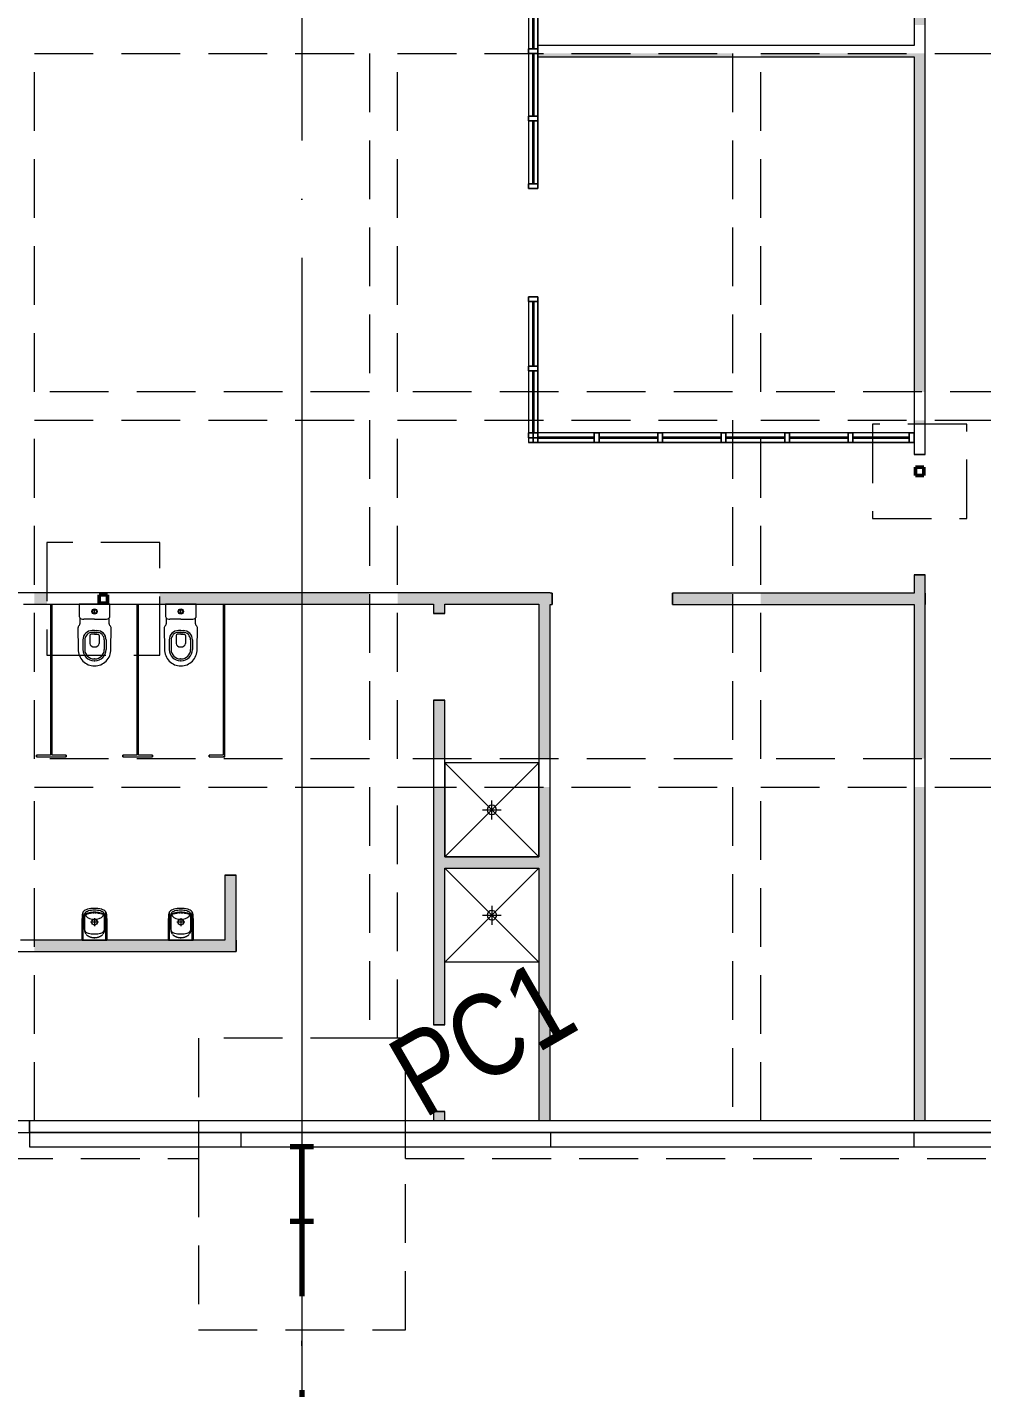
# Model space of a CAD drawing. Header units: millimetres. Extents: x 1606 to 301010, y -5142 to 244250.
# Drawn here: x 108761 to 118914, y 212738 to 227203 of the extents above; entities that cross this region are included whole.
import ezdxf

# ---------------------------------------------------------------- set-up
doc = ezdxf.new("R2010")
doc.units = ezdxf.units.MM
for name, pattern in [('_SGE_Grid Line', [16250, 15000, -625, 0, -625]), ('_SGE_Hidden', [925, 625, -300]), ('Dash Dot', [2587.5, 1587.5, -500, 0, -500]), ('Hidden', [1785.95, 1190.625, -595.325])]:
    doc.linetypes.add(name, pattern=pattern)
for name, color, linetype, lineweight in [('0-1', 7, 'Continuous', 5), ('A-DETL-1', 90, 'Dash Dot', 70), ('A-GLAZ-CURT-1', 253, 'Continuous', 9), ('A-GLAZ-CWMG-1', 253, 'Continuous', 9), ('A-WALL-1', 253, 'Continuous', 9), ('A-WALL-2', 113, 'Continuous', 20), ('I-WALL-1', 253, 'Continuous', 9), ('P-SANR-FIXT-1', 253, 'Continuous', 9), ('P-SANR-FIXT-3', 6, 'Hidden', 9), ('S-BEAM-1', 7, '_SGE_Hidden', 18), ('S-BEAM-HDLN-1', 7, '_SGE_Hidden', 18), ('S-COLS', 52, 'Continuous', 18), ('S-COLS-1', 52, 'Continuous', 70), ('S-COLS-IDEN-1', 171, 'Continuous', 35), ('S-COLS-SYMB', 171, 'Continuous', 50), ('S-FNDN-1', 32, '_SGE_Hidden', 18), ('S-GRID-1', 1, '_SGE_Grid Line', 13)]:
    doc.layers.add(name, color=color, linetype=linetype, lineweight=lineweight)
doc.layers.add('A-WALL-PATT-1', color=254, linetype='Continuous', lineweight=35, transparency=1)
doc.styles.add('Arial Narrow_3', font='ARIALN.TTF', dxfattribs={"height": 875})

# ---------------------------------------------------------------- blocks, each defined once
blk = doc.blocks.new('WYA_PF_WC_Toilet_Caroma_Liano_Cleanflush_Easy Height - Liano-7275037-WAREHOUSE SLAB PLAN')
at = {"layer": 'P-SANR-FIXT-1'}
for p, q in [((75740, 221069), (75415, 221069)), ((75415, 221069), (75415, 220938)), ((75740, 220938), (75740, 221069)), ((75420, 220923), (75421, 220859)), ((75577, 220910), (75462, 220910)), ((75577, 220971), (75577, 221011)), ((75577, 220910), (75693, 220910)), ((75733, 220859), (75734, 220923)), ((75401, 220820), (75404, 220589)), ((75577, 220749), (75543, 220749)), ((75577, 220789), (75554, 220789)), ((75577, 220769), (75554, 220769)), ((75577, 220789), (75601, 220789)), ((75577, 220769), (75601, 220769)), ((75577, 220749), (75612, 220749)), ((75751, 220589), (75753, 220820)), ((75454, 220689), (75454, 220587)), ((75474, 220689), (75474, 220587)), ((75528, 220734), (75528, 220649)), ((75627, 220734), (75627, 220649)), ((75681, 220689), (75681, 220587)), ((75701, 220689), (75701, 220587)), ((75577, 220487), (75574, 220487)), ((75577, 220467), (75574, 220467)), ((75577, 220487), (75581, 220487)), ((75577, 220467), (75581, 220467))]:
    blk.add_line(p, q, dxfattribs=at)
for radius in [28, 20.1]:
    blk.add_circle((75577, 220991), radius, dxfattribs=at)
for centre, radius, start, end in [((75439, 220938), 24.1, 180, 218.728), ((75439, 220934), 22.5, 211.539, 261.5271), ((75462, 221084), 174, 261.5271, 270), ((75693, 221084), 174, 270, 278.4729), ((75715, 220934), 22.5, 278.4729, 328.461), ((75716, 220938), 24.1, 321.272, 0), ((75422, 220821), 20.3, 138.7678, 180.3721), ((71694, 224134), 4967, 318.3626, 318.5371), ((75401, 220858), 20.1, 319.06, 0.7974), ((75554, 220689), 100, 90, 180), ((75554, 220689), 80, 90, 180), ((75543, 220734), 15, 90, 180), ((75601, 220689), 100, 0, 90), ((75601, 220689), 80, 0, 90), ((75612, 220734), 15, 0, 90), ((75753, 220858), 20.1, 179.2026, 220.94), ((79460, 224134), 4967, 221.4629, 221.6374), ((75733, 220821), 20.3, 359.6279, 41.2322), ((75578, 220586), 174, 179.0526, 269.9087), ((75574, 220587), 120, 180, 270), ((75574, 220587), 100, 180, 270), ((75577, 220586), 174, 270.0913, 0.9474), ((75581, 220587), 100, 270, 0), ((75581, 220587), 120, 270, 0)]:
    blk.add_arc(centre, radius, start, end, dxfattribs=at)
blk.add_ellipse((75577, 220649), major_axis=(49.3, 0), ratio=0.710354, start_param=3.141593, end_param=6.283185, dxfattribs=at)
blk = doc.blocks.new('WYA_PF_Shower Falls - Floor Waste_Centre-8509042-WAREHOUSE SLAB PLAN')
at = {"layer": 'P-SANR-FIXT-3'}
for p, q in [((0, 0), (500, -500)), ((0, 0), (0, -1000)), ((1000, 0), (0, 0)), ((1000, 0), (500, -500)), ((1000, -1000), (1000, 0)), ((0, -1000), (500, -500)), ((500, -500), (1000, -1000)), ((0, -1000), (1000, -1000))]:
    blk.add_line(p, q, dxfattribs=at)
blk = doc.blocks.new('WYA_PF_Floor Waste_Round - 100mm Dia-8146134-WAREHOUSE SLAB PLAN')
at = {"layer": 'P-SANR-FIXT-1'}
for p, q in [((100, 0), (-100, 0)), ((0, -100), (0, 100))]:
    blk.add_line(p, q, dxfattribs=at)
for start, end in [(0, 180), (0, 180), (180, 0), (180, 360)]:
    blk.add_arc((0, 0), 50, start, end, dxfattribs=at)
blk = doc.blocks.new('WYA_PF_WC_Urinal - FIXFIT_BATH_WC_Urinal_Caroma_Cube 3-V32-WAREHOUSE SLAB PLAN')
at = {"layer": 'P-SANR-FIXT-1'}
for p, q in [((-130, -231), (-130, 0)), ((-130, 0), (-125, 0)), ((-121, 0), (-118, 0)), ((-100, 0), (-87, 0)), ((-87, 0), (-72, 0)), ((-15, 0), (15, 0)), ((72, 0), (86, 0)), ((86, 0), (100, 0)), ((100, 0), (112, 0)), ((112, 0), (118, 0)), ((118, 0), (121, 0)), ((121, 0), (121, -4)), ((125, 0), (130, 0)), ((-130, 0), (-130, -273)), ((130, 0), (-130, 0)), ((-125, -8), (-125, -231)), ((-121, 0), (-121, -4)), ((-121, -7), (-121, -248)), ((-106, -112), (-106, -273)), ((-106, -273), (-106, -112)), ((-56, -38), (-60, -40)), ((15, 0), (44, 0)), ((44, 0), (72, 0)), ((60, -40), (57, -39)), ((106, -273), (106, -112)), ((106, -112), (106, -273)), ((121, -7), (121, -248)), ((125, -231), (125, -8)), ((130, -273), (130, 0)), ((130, 0), (130, -231)), ((-120, -260), (-120, -285)), ((-120, -289), (-120, -302)), ((-42, -191), (43, -191)), ((0, -234), (0, -148)), ((120, -260), (120, -285)), ((120, -289), (120, -302))]:
    blk.add_line(p, q, dxfattribs=at)
at = {"layer": 'P-SANR-FIXT-1', "flags": 128}
for points in [[(-125, 0), (-124, 0), (-121, 0)], [(-118, 0), (-112, 0), (-100, 0)], [(-72, 0), (-44, 0), (-15, 0)], [(121, 0), (124, 0), (125, 0)], [(-106, -112), (-106, -107), (-106, -102), (-105, -97), (-104, -93), (-103, -88), (-101, -84), (-100, -80), (-98, -76)], [(-96, -72), (-93, -68), (-92, -66)], [(-64, -42), (-67, -44), (-71, -46), (-71, -47)], [(53, -37), (49, -36), (46, -34), (42, -33), (38, -32), (35, -31), (31, -30), (28, -29), (24, -28), (20, -28), (17, -27), (13, -27), (9, -27), (6, -26), (2, -26), (-2, -26), (-5, -26), (-9, -27), (-13, -27), (-16, -27), (-20, -28), (-24, -28), (-27, -29), (-31, -30), (-34, -31), (-38, -32), (-42, -33), (-45, -34), (-49, -35), (-53, -37)], [(71, -47), (67, -44), (64, -42)], [(96, -72), (93, -68), (92, -66)], [(106, -112), (106, -107), (106, -102), (105, -97), (104, -93), (103, -88), (101, -84), (100, -80), (98, -76)]]:
    blk.add_lwpolyline(points, dxfattribs=at)
at = {"layer": 'P-SANR-FIXT-1'}
blk.add_circle((0, -191), 30, dxfattribs=at)
for centre, major_axis, ratio, start_param, end_param in [((-50, -112), (-56.1, 0), 0.761042, 5.833193, 6.283185), ((0, -93), (101, 0), 0.648703, 2.717227, 3.141593), ((-39, -132), (80.9, 0), 0.761042, 1.922267, 2.447265), ((0, -93), (101, 0), 0.648703, 2.443461, 2.669798), ((0, -93), (101, 0), 0.648703, 2.419251, 2.443461), ((0, -93), (101, 0), 0.648703, 2.368231, 2.419251), ((0, -93), (101, 0), 0.648703, 0.789117, 2.352476), ((-2, -209), (189, 0), 0.761042, 1.562426, 1.922541), ((2, -209), (189, 0), 0.761042, 1.219052, 1.579167), ((39, -132), (80.9, 0), 0.761042, 0.694328, 1.219326), ((0, -93), (101, 0), 0.648703, 0.722341, 0.773362), ((0, -93), (101, 0), 0.648703, 0.698132, 0.722341), ((0, -93), (101, 0), 0.648703, 0.471795, 0.698132), ((0, -93), (101, 0), 0.648703, 0, 0.424366), ((50, -112), (56.1, 0), 0.761042, 0, 0.449993), ((-49, -231), (81.1, 0), 0.761042, 3.141593, 3.385939), ((-49, -273), (81.1, 0), 0.761042, 3.141593, 3.630285), ((-49, -231), (81.1, 0), 0.761042, 3.427268, 3.630285), ((-49, -231), (76.1, 0), 0.761042, 3.141593, 3.441619), ((-37, -206), (101, 0), 0.761042, 3.722328, 3.935032), ((-37, -210), (106, 0), 0.761042, 3.807702, 3.991948), ((-50, -273), (56.1, 0), 0.761042, 3.141593, 3.502671), ((0, -288), (103, 0), 0.648703, 0, 3.141593), ((-37, -210), (106, 0), 0.761042, 4.046187, 4.275056), ((-37, -252), (80.9, 0), 0.761042, 3.764242, 4.360918), ((-37, -206), (101, 0), 0.761042, 4.081752, 4.124118), ((-37, -206), (101, 0), 0.761042, 4.147735, 4.360439), ((-37, -210), (106, 0), 0.761042, 4.282127, 4.360439), ((0, -133), (214, 0), 0.761042, 4.360439, 4.44996), ((0, -129), (209, 0), 0.761042, 4.362871, 4.384358), ((0, -129), (209, 0), 0.761042, 4.397563, 4.500439), ((0, -129), (209, 0), 0.761042, 4.506644, 4.58172), ((0, -129), (209, 0), 0.761042, 4.608467, 4.700062), ((0, -129), (209, 0), 0.761042, 4.725024, 4.81594), ((0, -129), (209, 0), 0.761042, 4.843059, 5.013968), ((0, -133), (214, 0), 0.761042, 4.97482, 5.064118), ((0, -129), (209, 0), 0.761042, 5.027609, 5.050951), ((37, -252), (80.9, 0), 0.761042, 5.06386, 5.660536), ((37, -206), (101, 0), 0.761042, 5.063887, 5.32956), ((37, -210), (106, 0), 0.761042, 5.063893, 5.142056), ((37, -210), (106, 0), 0.761042, 5.157043, 5.248287), ((37, -210), (106, 0), 0.761042, 5.248409, 5.323688), ((37, -210), (106, 0), 0.761042, 5.342308, 5.378589), ((50, -273), (-56.1, 0), 0.761042, 2.780515, 3.141593), ((37, -210), (106, 0), 0.761042, 5.432682, 5.617076), ((37, -206), (101, 0), 0.761042, 5.489596, 5.70245), ((49, -231), (81.1, 0), 0.761042, 5.794493, 5.99751), ((49, -273), (81.1, 0), 0.761042, 5.794493, 6.283185), ((49, -231), (76.1, 0), 0.761042, 5.983159, 6.283185), ((49, -231), (-81.1, 0), 0.761042, 2.897247, 3.141593), ((-37, -252), (106, 0), 0.761042, 3.807702, 4.360439), ((0, -175), (214, 0), 0.761042, 4.360439, 5.064118), ((0, -175), (189, 0), 0.761042, 4.360645, 4.712389), ((0, -133), (214, 0), 0.761042, 4.451104, 4.584259), ((0, -133), (214, 0), 0.761042, 4.594999, 4.640959), ((0, -133), (214, 0), 0.761042, 4.651728, 4.682325), ((0, -133), (214, 0), 0.761042, 4.683396, 4.738806), ((0, -175), (189, 0), 0.761042, 4.712389, 5.064133), ((0, -133), (214, 0), 0.761042, 4.747381, 4.772793), ((0, -133), (214, 0), 0.761042, 4.784554, 4.856606), ((0, -133), (214, 0), 0.761042, 4.864454, 4.973697), ((37, -252), (106, 0), 0.761042, 5.063893, 5.617076)]:
    blk.add_ellipse(centre, major_axis=major_axis, ratio=ratio, start_param=start_param, end_param=end_param, dxfattribs=at)
blk = doc.blocks.new('WYA_PF_WC_Urinal - FIXFIT_BATH_WC_Urinal_Caroma_Cube 3-V33-WAREHOUSE SLAB PLAN')
at = {"layer": 'P-SANR-FIXT-1'}
for p, q in [((-130, -231), (-130, 0)), ((-130, 0), (-125, 0)), ((-121, 0), (-118, 0)), ((-118, 0), (-112, 0)), ((-112, 0), (-100, 0)), ((-100, 0), (-87, 0)), ((-87, 0), (-72, 0)), ((-72, 0), (-44, 0)), ((-44, 0), (-15, 0)), ((-15, 0), (15, 0)), ((72, 0), (86, 0)), ((86, 0), (100, 0)), ((100, 0), (112, 0)), ((112, 0), (118, 0)), ((118, 0), (121, 0)), ((121, 0), (121, -4)), ((125, 0), (130, 0)), ((-130, 0), (-130, -273)), ((130, 0), (-130, 0)), ((-125, -8), (-125, -231)), ((-121, 0), (-121, -4)), ((-121, -7), (-121, -248)), ((-106, -112), (-106, -273)), ((-106, -273), (-106, -112)), ((-56, -38), (-60, -40)), ((15, 0), (44, 0)), ((44, 0), (72, 0)), ((60, -40), (57, -39)), ((106, -273), (106, -112)), ((106, -112), (106, -273)), ((121, -7), (121, -248)), ((125, -231), (125, -8)), ((130, -273), (130, 0)), ((130, 0), (130, -231)), ((-120, -260), (-120, -285)), ((-120, -289), (-120, -302)), ((-42, -191), (43, -191)), ((0, -234), (0, -148)), ((120, -260), (120, -285)), ((120, -289), (120, -302))]:
    blk.add_line(p, q, dxfattribs=at)
at = {"layer": 'P-SANR-FIXT-1', "flags": 128}
for points in [[(-125, 0), (-124, 0), (-121, 0)], [(121, 0), (124, 0), (125, 0)], [(-106, -112), (-106, -107), (-106, -102), (-105, -97), (-104, -93), (-103, -88), (-101, -84), (-100, -80), (-98, -76)], [(-96, -72), (-93, -68), (-92, -66)], [(-64, -42), (-67, -44), (-71, -46), (-71, -47)], [(53, -37), (49, -36), (46, -34), (42, -33), (38, -32), (35, -31), (31, -30), (28, -29), (24, -28), (20, -28), (17, -27), (13, -27), (9, -27), (6, -26), (2, -26), (-2, -26), (-5, -26), (-9, -27), (-13, -27), (-16, -27), (-20, -28), (-24, -28), (-27, -29), (-31, -30), (-34, -31), (-38, -32), (-42, -33), (-45, -34), (-49, -35), (-53, -37)], [(71, -47), (67, -44), (64, -42)], [(96, -72), (93, -68), (92, -66)], [(106, -112), (106, -107), (106, -102), (105, -97), (104, -93), (103, -88), (101, -84), (100, -80), (98, -76)]]:
    blk.add_lwpolyline(points, dxfattribs=at)
at = {"layer": 'P-SANR-FIXT-1'}
blk.add_circle((0, -191), 30, dxfattribs=at)
for centre, major_axis, ratio, start_param, end_param in [((-50, -112), (-56.1, 0), 0.761042, 5.833193, 6.283185), ((0, -93), (101, 0), 0.648703, 2.717227, 3.141593), ((-39, -132), (80.9, 0), 0.761042, 1.922267, 2.447265), ((0, -93), (101, 0), 0.648703, 2.443461, 2.669798), ((0, -93), (101, 0), 0.648703, 2.419251, 2.443461), ((0, -93), (101, 0), 0.648703, 2.368231, 2.419251), ((0, -93), (101, 0), 0.648703, 0.789117, 2.352476), ((-2, -209), (189, 0), 0.761042, 1.562426, 1.922541), ((2, -209), (189, 0), 0.761042, 1.219052, 1.579167), ((39, -132), (80.9, 0), 0.761042, 0.694328, 1.219326), ((0, -93), (101, 0), 0.648703, 0.722341, 0.773362), ((0, -93), (101, 0), 0.648703, 0.698132, 0.722341), ((0, -93), (101, 0), 0.648703, 0.471795, 0.698132), ((0, -93), (101, 0), 0.648703, 0, 0.424366), ((50, -112), (56.1, 0), 0.761042, 0, 0.449993), ((-49, -231), (81.1, 0), 0.761042, 3.141593, 3.385939), ((-49, -273), (81.1, 0), 0.761042, 3.141593, 3.630285), ((-49, -231), (81.1, 0), 0.761042, 3.427268, 3.630285), ((-49, -231), (76.1, 0), 0.761042, 3.141593, 3.441619), ((-37, -206), (101, 0), 0.761042, 3.722328, 3.935032), ((-37, -210), (106, 0), 0.761042, 3.807702, 3.991948), ((-50, -273), (56.1, 0), 0.761042, 3.141593, 3.502671), ((0, -288), (103, 0), 0.648703, 0, 3.141593), ((-37, -210), (106, 0), 0.761042, 4.046187, 4.275056), ((-37, -252), (80.9, 0), 0.761042, 3.764242, 4.360918), ((-37, -206), (101, 0), 0.761042, 4.081752, 4.124118), ((-37, -206), (101, 0), 0.761042, 4.147735, 4.360439), ((-37, -210), (106, 0), 0.761042, 4.282127, 4.360439), ((0, -133), (214, 0), 0.761042, 4.360439, 4.44996), ((0, -129), (209, 0), 0.761042, 4.362871, 4.384358), ((0, -129), (209, 0), 0.761042, 4.397563, 4.500439), ((0, -129), (209, 0), 0.761042, 4.506644, 4.58172), ((0, -129), (209, 0), 0.761042, 4.608467, 4.700062), ((0, -129), (209, 0), 0.761042, 4.725024, 4.81594), ((0, -129), (209, 0), 0.761042, 4.843059, 5.013968), ((0, -133), (214, 0), 0.761042, 4.97482, 5.064118), ((0, -129), (209, 0), 0.761042, 5.027609, 5.050951), ((37, -252), (80.9, 0), 0.761042, 5.06386, 5.660536), ((37, -206), (101, 0), 0.761042, 5.063887, 5.315923), ((37, -210), (106, 0), 0.761042, 5.063893, 5.142056), ((37, -210), (106, 0), 0.761042, 5.157043, 5.248287), ((37, -210), (106, 0), 0.761042, 5.248409, 5.323688), ((37, -210), (106, 0), 0.761042, 5.342308, 5.378589), ((50, -273), (-56.1, 0), 0.761042, 2.780515, 3.141593), ((37, -210), (106, 0), 0.761042, 5.432682, 5.617076), ((37, -206), (101, 0), 0.761042, 5.489596, 5.70245), ((49, -231), (81.1, 0), 0.761042, 5.794493, 5.99751), ((49, -273), (81.1, 0), 0.761042, 5.794493, 6.283185), ((49, -231), (76.1, 0), 0.761042, 5.983159, 6.283185), ((49, -231), (-81.1, 0), 0.761042, 2.897247, 3.141593), ((-37, -252), (106, 0), 0.761042, 3.807702, 4.360439), ((0, -175), (214, 0), 0.761042, 4.360439, 5.064118), ((0, -175), (189, 0), 0.761042, 4.360645, 4.712389), ((0, -133), (214, 0), 0.761042, 4.451104, 4.584259), ((0, -133), (214, 0), 0.761042, 4.594999, 4.640959), ((0, -133), (214, 0), 0.761042, 4.651728, 4.682325), ((0, -133), (214, 0), 0.761042, 4.683396, 4.738806), ((0, -175), (189, 0), 0.761042, 4.712389, 5.064133), ((0, -133), (214, 0), 0.761042, 4.747381, 4.772793), ((0, -133), (214, 0), 0.761042, 4.784554, 4.856606), ((0, -133), (214, 0), 0.761042, 4.864454, 4.973697), ((37, -252), (106, 0), 0.761042, 5.063893, 5.617076)]:
    blk.add_ellipse(centre, major_axis=major_axis, ratio=ratio, start_param=start_param, end_param=end_param, dxfattribs=at)
blk = doc.blocks.new('WYA_PF_Shower Falls - Floor Waste_Centre-8509059-WAREHOUSE SLAB PLAN')
at = {"layer": 'P-SANR-FIXT-3'}
for p, q in [((0, 1000), (500, 500)), ((0, 1000), (1000, 1000)), ((0, 0), (0, 1000)), ((500, 500), (1000, 1000)), ((1000, 1000), (1000, 0)), ((0, 0), (500, 500)), ((1000, 0), (500, 500)), ((1000, 0), (0, 0))]:
    blk.add_line(p, q, dxfattribs=at)
blk = doc.blocks.new('WYA_PF_Floor Waste_Round - 100mm Dia-8507686-WAREHOUSE SLAB PLAN')
at = {"layer": 'P-SANR-FIXT-1'}
for p, q in [((100, 0), (-100, 0)), ((0, 100), (0, -100))]:
    blk.add_line(p, q, dxfattribs=at)
for start, end in [(0, 180), (360, 180), (180, 360), (180, 360)]:
    blk.add_arc((0, 0), 50, start, end, dxfattribs=at)
blk = doc.blocks.new('WYA_CP_Glazing Panel - CP_Center Glazing_GL1-8847988-WAREHOUSE SLAB PLAN')
at = {"layer": 'A-GLAZ-CURT-1'}
for p, q in [((330.75, 5), (-330.75, 5)), ((-330.75, 5), (-330.75, -5)), ((-330.75, 0), (-330.75, 5)), ((-330.75, 5), (330.75, 5)), ((-330.75, -5), (-330.75, 0)), ((330.75, -5), (330.75, 5)), ((330.75, 5), (330.75, -5)), ((-330.75, -5), (330.75, -5)), ((330.75, -5), (-330.75, -5))]:
    blk.add_line(p, q, dxfattribs=at)
blk = doc.blocks.new('Rectangular Mullion - 100 x 50mm-8535602-WAREHOUSE SLAB PLAN')
at = {"layer": 'A-GLAZ-CWMG-1'}
for p, q in [((83865, 223576), (83865, 223551)), ((83865, 223576), (83865, 223551)), ((83865, 223551), (83865, 222889)), ((83865, 223551), (83865, 222889)), ((83965, 223551), (83965, 223576)), ((83965, 223576), (83965, 223551)), ((83965, 222889), (83965, 223551)), ((83965, 223551), (83965, 222889)), ((83865, 222889), (83865, 222839)), ((83865, 222889), (83865, 222839)), ((83865, 222839), (83865, 222789)), ((83865, 222839), (83865, 222789))]:
    blk.add_line(p, q, dxfattribs=at)
blk = doc.blocks.new('Rectangular Mullion - 100 x 50mm-8528152-WAREHOUSE SLAB PLAN')
at = {"layer": 'A-GLAZ-CWMG-1'}
for p, q in [((0, 50), (-50, 50)), ((-50, 50), (-50, -50)), ((-50, 5), (-50, 50)), ((-50, 50), (-5, 50)), ((-50, 0), (-50, 5)), ((-50, -5), (-50, 0)), ((-5, 50), (0, 50)), ((0, -50), (0, 50)), ((0, 50), (0, 0)), ((-50, -50), (-50, -5)), ((-50, -50), (0, -50)), ((0, -50), (-50, -50)), ((0, 0), (0, -50))]:
    blk.add_line(p, q, dxfattribs=at)
blk = doc.blocks.new('WYA_CP_Glazing Panel - CP_Center Glazing_GL1-8847990-WAREHOUSE SLAB PLAN')
at = {"layer": 'A-GLAZ-CURT-1'}
for p, q in [((300, 5), (-300, 5)), ((-300, 5), (-300, -5)), ((-300, 0), (-300, 5)), ((-300, 5), (300, 5)), ((300, -5), (300, 5)), ((300, 5), (300, -5)), ((-300, -5), (-300, 0)), ((-300, -5), (300, -5)), ((300, -5), (-300, -5))]:
    blk.add_line(p, q, dxfattribs=at)
blk = doc.blocks.new('Rectangular Mullion - 100 x 50mm-8535603-WAREHOUSE SLAB PLAN')
at = {"layer": 'A-GLAZ-CWMG-1'}
for p, q in [((83865, 222789), (83915, 222789)), ((83915, 222789), (83865, 222789)), ((83915, 222789), (83965, 222789)), ((83965, 222789), (83915, 222789)), ((84565, 222889), (83965, 222889)), ((84565, 222889), (83965, 222889)), ((83965, 222789), (84565, 222789)), ((84565, 222789), (83965, 222789)), ((84590, 222889), (84565, 222889)), ((84590, 222889), (84565, 222889)), ((84565, 222789), (84590, 222789)), ((84590, 222789), (84565, 222789))]:
    blk.add_line(p, q, dxfattribs=at)
blk = doc.blocks.new('Rectangular Mullion - 100 x 50mm-V37-WAREHOUSE SLAB PLAN')
at = {"layer": 'A-GLAZ-CWMG-1'}
for p, q in [((-50, 50), (0, 50)), ((-50, -50), (-50, 50)), ((0, 50), (-50, 50)), ((-50, 50), (-50, 5)), ((-50, 5), (-50, -5)), ((0, 50), (0, -50)), ((0, -50), (0, 50)), ((-50, -5), (-50, -50)), ((0, -50), (-50, -50)), ((-50, -50), (0, -50))]:
    blk.add_line(p, q, dxfattribs=at)
blk = doc.blocks.new('Rectangular Mullion - 100 x 50mm-V38-WAREHOUSE SLAB PLAN')
at = {"layer": 'A-GLAZ-CWMG-1'}
for p, q in [((0, 50), (-50, 50)), ((-50, 50), (-50, -50)), ((-50, 5), (-50, 50)), ((-50, 50), (0, 50)), ((-50, 0), (-50, 5)), ((-50, -5), (-50, 0)), ((0, -50), (0, 50)), ((0, 50), (0, 0)), ((-50, -50), (-50, -5)), ((-50, -50), (0, -50)), ((-5, -50), (-50, -50)), ((0, -50), (-5, -50)), ((0, 0), (0, -50))]:
    blk.add_line(p, q, dxfattribs=at)
blk = doc.blocks.new('WYA_CP_Glazing Panel - CP_Center Glazing_GL1-8847991-WAREHOUSE SLAB PLAN')
at = {"layer": 'A-GLAZ-CURT-1'}
for p, q in [((312.5, 5), (-312.5, 5)), ((-312.5, 5), (-312.5, -5)), ((-312.5, -5), (-312.5, 5)), ((-312.5, 5), (312.5, 5)), ((312.5, -5), (312.5, 5)), ((312.5, 5), (312.5, -5)), ((-312.5, -5), (312.5, -5)), ((312.5, -5), (-312.5, -5))]:
    blk.add_line(p, q, dxfattribs=at)
blk = doc.blocks.new('Rectangular Mullion - 100 x 50mm-8535459-WAREHOUSE SLAB PLAN')
at = {"layer": 'A-GLAZ-CWMG-1'}
for p, q in [((84615, 222889), (84590, 222889)), ((84615, 222889), (84590, 222889)), ((84590, 222789), (84615, 222789)), ((84615, 222789), (84590, 222789)), ((85240, 222889), (84615, 222889)), ((85240, 222889), (84615, 222889)), ((84615, 222789), (85240, 222789)), ((85240, 222789), (84615, 222789)), ((85265, 222889), (85240, 222889)), ((85265, 222889), (85240, 222889)), ((85240, 222789), (85265, 222789)), ((85265, 222789), (85240, 222789))]:
    blk.add_line(p, q, dxfattribs=at)
blk = doc.blocks.new('Rectangular Mullion - 100 x 50mm-8529201-WAREHOUSE SLAB PLAN')
at = {"layer": 'A-GLAZ-CWMG-1'}
for p, q in [((-25, 50), (25, 50)), ((-25, -50), (-25, 50)), ((25, 50), (-25, 50)), ((-25, 50), (-25, 5)), ((-25, 5), (-25, -5)), ((25, 50), (25, -50)), ((25, 5), (25, 50)), ((25, -5), (25, 5)), ((-25, -5), (-25, -50)), ((25, -50), (-25, -50)), ((-25, -50), (25, -50)), ((25, -50), (25, -5))]:
    blk.add_line(p, q, dxfattribs=at)
blk = doc.blocks.new('Rectangular Mullion - 100 x 50mm-V39-WAREHOUSE SLAB PLAN')
at = {"layer": 'A-GLAZ-CWMG-1'}
for p, q in [((85290, 222889), (85265, 222889)), ((85290, 222889), (85265, 222889)), ((85265, 222789), (85290, 222789)), ((85290, 222789), (85265, 222789)), ((85915, 222889), (85290, 222889)), ((85915, 222889), (85290, 222889)), ((85290, 222789), (85915, 222789)), ((85915, 222789), (85290, 222789)), ((85940, 222889), (85915, 222889)), ((85940, 222889), (85915, 222889)), ((85915, 222789), (85940, 222789)), ((85940, 222789), (85915, 222789))]:
    blk.add_line(p, q, dxfattribs=at)
blk = doc.blocks.new('Rectangular Mullion - 100 x 50mm-V40-WAREHOUSE SLAB PLAN')
at = {"layer": 'A-GLAZ-CWMG-1'}
for p, q in [((86640, 222889), (86615, 222889)), ((86640, 222889), (86615, 222889)), ((86615, 222789), (86640, 222789)), ((86640, 222789), (86615, 222789)), ((87265, 222889), (86640, 222889)), ((87265, 222889), (86640, 222889)), ((86640, 222789), (87265, 222789)), ((87265, 222789), (86640, 222789)), ((87290, 222889), (87265, 222889)), ((87290, 222889), (87265, 222889)), ((87265, 222789), (87290, 222789)), ((87290, 222789), (87265, 222789))]:
    blk.add_line(p, q, dxfattribs=at)
blk = doc.blocks.new('WYA_CP_Glazing Panel - CP_Center Glazing_GL1-V41-WAREHOUSE SLAB PLAN')
at = {"layer": 'A-GLAZ-CURT-1'}
for p, q in [((300, 5), (-300, 5)), ((-300, 5), (-300, -5)), ((-300, -5), (-300, 5)), ((-300, 5), (300, 5)), ((300, -5), (300, 5)), ((300, 5), (300, -5)), ((-300, -5), (300, -5)), ((300, -5), (-300, -5))]:
    blk.add_line(p, q, dxfattribs=at)
blk = doc.blocks.new('Rectangular Mullion - 100 x 50mm-8535462-WAREHOUSE SLAB PLAN')
at = {"layer": 'A-GLAZ-CWMG-1'}
for p, q in [((87315, 222889), (87290, 222889)), ((87315, 222889), (87290, 222889)), ((87290, 222789), (87315, 222789)), ((87315, 222789), (87290, 222789)), ((87915, 222889), (87315, 222889)), ((87915, 222889), (87315, 222889)), ((87315, 222789), (87915, 222789)), ((87915, 222789), (87315, 222789)), ((87965, 222889), (87915, 222889)), ((87965, 222889), (87915, 222889)), ((87915, 222789), (87965, 222789)), ((87965, 222789), (87915, 222789)), ((87965, 222789), (87965, 222889)), ((87965, 222889), (87965, 222789))]:
    blk.add_line(p, q, dxfattribs=at)
blk = doc.blocks.new('WYA_CP_Glazing Panel - CP_Center Glazing_GL1-8847993-WAREHOUSE SLAB PLAN')
at = {"layer": 'A-GLAZ-CURT-1'}
for p, q in [((362.5625, 5), (-362.5625, 5)), ((-362.5625, 5), (-362.5625, -5)), ((-362.5625, -5), (-362.5625, 5)), ((-362.5625, 5), (362.5625, 5)), ((362.5625, -5), (362.5625, 5)), ((362.5625, 5), (362.5625, -5)), ((-362.5625, -5), (362.5625, -5)), ((362.5625, -5), (-362.5625, -5))]:
    blk.add_line(p, q, dxfattribs=at)
blk = doc.blocks.new('Rectangular Mullion - 100 x 50mm-V44-WAREHOUSE SLAB PLAN')
at = {"layer": 'A-GLAZ-CWMG-1'}
for p, q in [((83865, 227724), (83865, 227699)), ((83865, 227724), (83865, 227699)), ((83865, 227699), (83865, 226974)), ((83865, 227699), (83865, 226974)), ((83965, 227699), (83965, 227724)), ((83965, 227724), (83965, 227699)), ((83965, 227009), (83965, 227699)), ((83965, 227699), (83965, 227009)), ((83865, 226974), (83865, 226949)), ((83865, 226974), (83865, 226949)), ((83965, 226974), (83965, 227009)), ((83965, 227009), (83965, 226974)), ((83965, 226949), (83965, 226974)), ((83965, 226974), (83965, 226949))]:
    blk.add_line(p, q, dxfattribs=at)
blk = doc.blocks.new('WYA_CP_Glazing Panel - CP_Center Glazing_GL1-8847994-WAREHOUSE SLAB PLAN')
at = {"layer": 'A-GLAZ-CURT-1'}
for p, q in [((334.25, 5), (-334.25, 5)), ((-334.25, 5), (-334.25, -5)), ((-334.25, -5), (-334.25, 5)), ((-334.25, 5), (334.25, 5)), ((334.25, -5), (334.25, 5)), ((334.25, 5), (334.25, -5)), ((-334.25, -5), (334.25, -5)), ((334.25, -5), (-334.25, -5))]:
    blk.add_line(p, q, dxfattribs=at)
blk = doc.blocks.new('Rectangular Mullion - 100 x 50mm-8532110-WAREHOUSE SLAB PLAN')
at = {"layer": 'A-GLAZ-CWMG-1'}
for p, q in [((83865, 226949), (83865, 226924)), ((83865, 226949), (83865, 226924)), ((83865, 226924), (83865, 226256)), ((83865, 226924), (83865, 226256)), ((83965, 226924), (83965, 226949)), ((83965, 226949), (83965, 226924)), ((83965, 226889), (83965, 226924)), ((83965, 226924), (83965, 226889)), ((83965, 226256), (83965, 226889)), ((83965, 226889), (83965, 226256)), ((83865, 226256), (83865, 226231)), ((83865, 226256), (83865, 226231)), ((83965, 226231), (83965, 226256)), ((83965, 226256), (83965, 226231))]:
    blk.add_line(p, q, dxfattribs=at)
blk = doc.blocks.new('Rectangular Mullion - 100 x 50mm-8535708-WAREHOUSE SLAB PLAN')
at = {"layer": 'A-GLAZ-CWMG-1'}
for p, q in [((83865, 226231), (83865, 226206)), ((83865, 226231), (83865, 226206)), ((83865, 226206), (83865, 225537)), ((83865, 226206), (83865, 225537)), ((83965, 226206), (83965, 226231)), ((83965, 226231), (83965, 226206)), ((83965, 225537), (83965, 226206)), ((83965, 226206), (83965, 225537)), ((83865, 225537), (83865, 225487)), ((83865, 225537), (83865, 225487)), ((83965, 225487), (83965, 225537)), ((83965, 225537), (83965, 225487)), ((83965, 225487), (83865, 225487)), ((83865, 225487), (83965, 225487))]:
    blk.add_line(p, q, dxfattribs=at)
blk = doc.blocks.new('Rectangular Mullion - 100 x 50mm-V45-WAREHOUSE SLAB PLAN')
at = {"layer": 'A-GLAZ-CWMG-1'}
for p, q in [((-25, 50), (25, 50)), ((-25, -50), (-25, 50)), ((25, 50), (-25, 50)), ((-25, 50), (-25, -50)), ((25, 50), (25, -50)), ((25, 5), (25, 50)), ((25, -5), (25, 5)), ((25, -50), (-25, -50)), ((-25, -50), (25, -50)), ((25, -50), (25, -5))]:
    blk.add_line(p, q, dxfattribs=at)
blk = doc.blocks.new('Rectangular Mullion - 100 x 50mm-V46-WAREHOUSE SLAB PLAN')
at = {"layer": 'A-GLAZ-CWMG-1'}
for p, q in [((-25, 50), (25, 50)), ((-25, -50), (-25, 50)), ((25, 50), (-25, 50)), ((-25, 50), (-25, 5)), ((-25, 5), (-25, -5)), ((25, 50), (25, -50)), ((25, -50), (25, 50)), ((-25, -5), (-25, -50)), ((25, -50), (-25, -50)), ((-25, -50), (25, -50))]:
    blk.add_line(p, q, dxfattribs=at)
blk = doc.blocks.new('WYA_CP_Glazing Panel - CP_Center Glazing_GL1-8847995-WAREHOUSE SLAB PLAN')
at = {"layer": 'A-GLAZ-CURT-1'}
for p, q in [((343.25, 5), (-343.25, 5)), ((-343.25, 5), (-343.25, -5)), ((-343.25, -5), (-343.25, 5)), ((-343.25, 5), (343.25, 5)), ((343.25, -5), (343.25, 5)), ((343.25, 5), (343.25, -5)), ((-343.25, -5), (343.25, -5)), ((343.25, -5), (-343.25, -5))]:
    blk.add_line(p, q, dxfattribs=at)
blk = doc.blocks.new('Rectangular Mullion - 100 x 50mm-8535709-WAREHOUSE SLAB PLAN')
at = {"layer": 'A-GLAZ-CWMG-1'}
for p, q in [((83965, 224337), (83865, 224337)), ((83865, 224337), (83965, 224337)), ((83865, 224337), (83865, 224287)), ((83865, 224337), (83865, 224287)), ((83865, 224287), (83865, 223601)), ((83865, 224287), (83865, 223601)), ((83965, 224287), (83965, 224337)), ((83965, 224337), (83965, 224287)), ((83965, 223601), (83965, 224287)), ((83965, 224287), (83965, 223601)), ((83865, 223601), (83865, 223576)), ((83865, 223601), (83865, 223576)), ((83965, 223576), (83965, 223601)), ((83965, 223601), (83965, 223576))]:
    blk.add_line(p, q, dxfattribs=at)
blk = doc.blocks.new('23041_Modscape EF_ Central_V22_rvt-1-WAREHOUSE SLAB PLAN')
at = {"layer": 'A-WALL-PATT-1'}
h = blk.add_hatch(color=256, dxfattribs=at)
h.paths.add_polyline_path([(88085, 221185), (88085, 221380), (87965, 221380), (87965, 221185)])
h.paths.add_polyline_path([(88085, 222981), (88085, 223025), (87965, 223025), (87965, 222981), (88076, 222981)])
h.paths.add_polyline_path([(88085, 223325), (88085, 226925), (87965, 226925), (87965, 223325), (88066, 223325)])
h.paths.add_polyline_path([(88085, 227225), (88085, 230195), (87965, 230195), (87965, 227225), (87976, 227225)])
h.paths.add_polyline_path([(88059, 231195), (88085, 231195), (88085, 233200), (87965, 233200), (87965, 231195)])
h = blk.add_hatch(color=256, dxfattribs=at)
h.paths.add_polyline_path([(84294, 226889), (86035, 226889), (86035, 226925), (83965, 226925), (83965, 226889)])
h.paths.add_polyline_path([(87965, 226889), (87965, 226925), (86335, 226925), (86335, 226889), (86371, 226889)])
h = blk.add_hatch(color=256, dxfattribs=at)
h.paths.add_polyline_path([(83975, 221069), (84095, 221069), (84095, 221189), (82472, 221189), (82472, 221069), (82975, 221069)])
h.paths.add_polyline_path([(82172, 221069), (82172, 221189), (79943, 221189), (79943, 221069), (80740, 221069)])
h.paths.add_polyline_path([(76297, 221069), (78310, 221069), (78310, 221189), (74747, 221189), (74747, 221069), (76045, 221069)])
h.paths.add_polyline_path([(72409, 221069), (74447, 221069), (74447, 221189), (71610, 221189), (71610, 221069), (72391, 221069)])
h.paths.add_polyline_path([(78743, 221069), (78743, 221189), (78610, 221189), (78610, 221069)])
h.paths.add_polyline_path([(70351, 221069), (70410, 221069), (70410, 221189), (68191, 221189), (68191, 221069), (70231, 221069)])
h.paths.add_polyline_path([(66522, 221069), (66572, 221069), (66572, 221189), (66369, 221189), (66369, 221069)])
h = blk.add_hatch(color=256, dxfattribs=at)
h.paths.add_polyline_path([(88085, 221065), (88085, 221185), (86335, 221185), (86335, 221065), (87965, 221065)])
h.paths.add_polyline_path([(84115, 221065), (84115, 221185), (84095, 221185), (84095, 221065)])
h.paths.add_polyline_path([(85395, 221065), (86035, 221065), (86035, 221185), (85395, 221185), (85395, 221135)])
h = blk.add_hatch(color=256, dxfattribs=at)
h.paths.add_polyline_path([(82855, 215575), (82975, 215575), (82975, 215675), (82855, 215675)])
h.paths.add_polyline_path([(82975, 216595), (82975, 219125), (82855, 219125), (82855, 216595)])
h.paths.add_polyline_path([(82855, 219425), (82975, 219425), (82975, 220049), (82855, 220049)])
h.paths.add_polyline_path([(82855, 220969), (82975, 220969), (82975, 221069), (82855, 221069)])
h = blk.add_hatch(color=256, dxfattribs=at)
h.paths.add_polyline_path([(84095, 215575), (84095, 219125), (83975, 219125), (83975, 215575)])
h.paths.add_polyline_path([(84025, 219425), (84095, 219425), (84095, 221069), (83975, 221069), (83975, 219425), (84022, 219425)])
h = blk.add_hatch(color=256, dxfattribs=at)
h.paths.add_polyline_path([(87965, 215575), (88085, 215575), (88085, 219125), (87965, 219125), (87965, 215797)])
h.paths.add_polyline_path([(87965, 219425), (88085, 219425), (88085, 221065), (87965, 221065)])
for points in [[(83975, 218261), (83975, 218381), (82975, 218381), (82975, 218261)], [(80755, 217497), (80755, 218187), (80635, 218187), (80635, 217497), (80740, 217497)]]:
    blk.add_hatch(color=256, dxfattribs=at).paths.add_polyline_path(points)
h = blk.add_hatch(color=256, dxfattribs=at)
h.paths.add_polyline_path([(80755, 217377), (80755, 217497), (78610, 217497), (78610, 217377), (80740, 217377)])
h.paths.add_polyline_path([(77319, 217377), (78310, 217377), (78309, 217497), (74747, 217497), (74747, 217377), (77185, 217377)])
h.paths.add_polyline_path([(74447, 217377), (74447, 217497), (74069, 217497), (74069, 217377)])
at = {"layer": 'A-WALL-1'}
for p, q in [((87965, 233200), (87965, 227009)), ((87965, 233100), (87965, 227009)), ((88085, 222660), (88085, 230635)), ((88085, 222660), (88085, 230635)), ((87965, 227009), (83965, 227009)), ((83965, 227009), (83965, 226889)), ((87965, 227009), (83965, 227009)), ((83965, 226974), (83965, 227009)), ((83965, 226924), (83965, 226974)), ((83965, 226889), (83965, 226924)), ((83965, 226889), (87965, 226889)), ((83965, 226889), (87965, 226889)), ((87965, 226889), (87965, 222660)), ((87965, 226889), (87965, 222889)), ((87965, 222889), (87965, 222789)), ((87965, 222789), (87965, 222660)), ((87965, 222660), (88085, 222660)), ((88085, 222660), (87965, 222660)), ((88085, 221380), (87965, 221380)), ((87965, 221380), (87965, 221185)), ((87965, 221380), (88085, 221380)), ((87965, 221380), (87965, 221185)), ((88085, 221185), (88085, 221380)), ((88085, 221185), (88085, 221380)), ((84095, 221189), (68191, 221189)), ((84095, 221189), (68191, 221189)), ((84095, 221185), (84095, 221189)), ((84095, 221189), (84095, 221185)), ((84115, 221185), (84095, 221185)), ((84115, 221185), (84095, 221185)), ((84115, 221065), (84115, 221185)), ((84115, 221185), (84115, 221065)), ((87965, 221185), (85395, 221185)), ((85395, 221185), (85395, 221065)), ((85395, 221065), (85395, 221185)), ((87965, 221185), (85395, 221185)), ((88085, 221065), (88085, 221185)), ((88085, 221185), (88085, 221065)), ((78494, 221069), (78781, 221069)), ((78494, 221069), (78781, 221069)), ((78781, 221069), (78799, 221069)), ((78799, 221069), (79087, 221069)), ((78799, 221069), (79087, 221069)), ((79087, 221069), (79412, 221069)), ((79087, 221069), (79412, 221069)), ((79412, 221069), (79699, 221069)), ((79412, 221069), (79699, 221069)), ((79699, 221069), (79717, 221069)), ((79717, 221069), (80005, 221069)), ((79717, 221069), (80005, 221069)), ((80005, 221069), (80330, 221069)), ((80005, 221069), (80330, 221069)), ((80330, 221069), (80617, 221069)), ((80330, 221069), (80617, 221069)), ((80617, 221069), (80635, 221069)), ((80635, 221069), (82855, 221069)), ((80635, 221069), (82855, 221069)), ((82855, 221069), (82855, 220969)), ((82855, 221069), (82855, 220969)), ((82975, 220969), (82975, 221069)), ((82975, 220969), (82975, 221069)), ((82975, 221069), (83975, 221069)), ((82975, 221069), (83975, 221069)), ((83975, 221069), (83975, 218381)), ((83975, 221069), (83975, 218381)), ((84095, 215575), (84095, 221065)), ((84095, 215575), (84095, 221065)), ((84095, 221065), (84115, 221065)), ((84095, 221065), (84115, 221065)), ((85395, 221065), (87965, 221065)), ((85395, 221065), (86565, 221065)), ((86565, 221065), (87965, 221065)), ((87965, 221065), (87965, 215575)), ((87965, 221065), (87965, 215575)), ((88085, 215575), (88085, 221065)), ((88085, 220210), (88085, 221065)), ((82855, 220969), (82975, 220969)), ((82975, 220969), (82855, 220969)), ((88085, 215575), (88085, 220210)), ((82855, 220049), (82855, 216595)), ((82975, 220049), (82855, 220049)), ((82855, 220049), (82855, 216595)), ((82855, 220049), (82975, 220049)), ((82975, 218381), (82975, 220049)), ((82975, 218381), (82975, 220049)), ((83975, 218381), (82975, 218381)), ((83975, 218381), (82975, 218381)), ((80635, 218187), (80635, 217497)), ((80755, 218187), (80635, 218187)), ((80635, 218187), (80635, 217497)), ((80635, 218187), (80755, 218187)), ((80755, 217497), (80755, 218187)), ((80755, 217497), (80755, 218187)), ((82975, 216595), (82975, 218261)), ((82975, 216595), (82975, 218261)), ((82975, 218261), (83975, 218261)), ((82975, 218261), (83975, 218261)), ((83975, 218261), (83975, 215575)), ((83975, 218261), (83975, 215575)), ((79119, 217497), (78461, 217497)), ((79119, 217497), (78461, 217497)), ((79379, 217497), (79119, 217497)), ((79379, 217497), (79119, 217497)), ((80037, 217497), (79379, 217497)), ((80037, 217497), (79379, 217497)), ((80295, 217497), (80037, 217497)), ((80295, 217497), (80037, 217497)), ((80635, 217497), (80297, 217497)), ((80635, 217497), (80297, 217497)), ((80755, 217377), (80755, 217497)), ((80755, 217497), (80755, 217377)), ((77439, 217377), (80755, 217377)), ((77439, 217377), (80755, 217377)), ((82855, 216595), (82975, 216595)), ((82975, 216595), (82855, 216595)), ((82855, 215675), (82855, 215575)), ((82975, 215675), (82855, 215675)), ((82855, 215675), (82855, 215575)), ((82855, 215675), (82975, 215675)), ((82975, 215575), (82975, 215675)), ((82975, 215575), (82975, 215675)), ((93835, 215450), (78559, 215450)), ((78559, 215450), (78559, 215300)), ((78559, 215450), (78559, 215300)), ((93835, 215450), (78559, 215450)), ((78559, 215300), (95485, 215300)), ((78559, 215300), (95485, 215300))]:
    blk.add_line(p, q, dxfattribs=at)
at = {"layer": 'I-WALL-1'}
for p, q in [((78781, 221069), (78781, 219465)), ((78781, 221069), (78781, 219465)), ((78781, 221069), (78799, 221069)), ((78799, 219465), (78799, 221069)), ((78799, 219465), (78799, 221069)), ((79699, 221069), (79699, 219465)), ((79699, 221069), (79699, 219465)), ((79699, 221069), (79717, 221069)), ((79717, 219465), (79717, 221069)), ((79717, 219465), (79717, 221069)), ((80617, 221069), (80617, 219465)), ((80617, 221069), (80617, 219465)), ((80617, 221069), (80635, 221069)), ((80635, 219447), (80635, 221069)), ((80635, 219447), (80635, 221069)), ((78781, 219465), (78631, 219465)), ((78631, 219465), (78631, 219447)), ((78631, 219447), (78631, 219465)), ((78781, 219465), (78631, 219465)), ((78631, 219447), (78949, 219447)), ((78631, 219447), (78949, 219447)), ((78949, 219465), (78799, 219465)), ((78949, 219465), (78799, 219465)), ((78949, 219447), (78949, 219465)), ((78949, 219465), (78949, 219447)), ((79699, 219465), (79549, 219465)), ((79549, 219465), (79549, 219447)), ((79549, 219447), (79549, 219465)), ((79699, 219465), (79549, 219465)), ((79549, 219447), (79867, 219447)), ((79549, 219447), (79867, 219447)), ((79867, 219465), (79717, 219465)), ((79867, 219465), (79717, 219465)), ((79867, 219447), (79867, 219465)), ((79867, 219465), (79867, 219447)), ((80617, 219465), (80467, 219465)), ((80467, 219465), (80467, 219447)), ((80467, 219447), (80467, 219465)), ((80617, 219465), (80467, 219465)), ((80467, 219447), (80617, 219447)), ((80467, 219447), (80617, 219447)), ((80617, 219447), (80635, 219447)), ((80635, 219447), (80617, 219447)), ((82855, 215575), (78559, 215575)), ((78559, 215575), (78559, 215450)), ((82855, 215575), (78559, 215575)), ((78559, 215450), (78559, 215575)), ((83975, 215575), (82975, 215575)), ((83975, 215575), (82975, 215575)), ((87965, 215575), (84095, 215575)), ((87965, 215575), (84095, 215575)), ((93835, 215575), (88085, 215575)), ((93835, 215575), (88085, 215575)), ((78559, 215450), (93835, 215450)), ((78559, 215450), (93835, 215450))]:
    blk.add_line(p, q, dxfattribs=at)
at = {"layer": 'A-GLAZ-CURT-1', "rotation": 90}
for name, p in [('WYA_CP_Glazing Panel - CP_Center Glazing_GL1-8847993-WAREHOUSE SLAB PLAN', (83915, 227337)), ('WYA_CP_Glazing Panel - CP_Center Glazing_GL1-8847994-WAREHOUSE SLAB PLAN', (83915, 226590)), ('WYA_CP_Glazing Panel - CP_Center Glazing_GL1-8847994-WAREHOUSE SLAB PLAN', (83915, 225871)), ('WYA_CP_Glazing Panel - CP_Center Glazing_GL1-8847995-WAREHOUSE SLAB PLAN', (83915, 223944)), ('WYA_CP_Glazing Panel - CP_Center Glazing_GL1-8847988-WAREHOUSE SLAB PLAN', (83915, 223220))]:
    blk.add_blockref(name, p, dxfattribs=at)
at = {"layer": 'A-GLAZ-CURT-1'}
for name, p in [('WYA_CP_Glazing Panel - CP_Center Glazing_GL1-8847990-WAREHOUSE SLAB PLAN', (84265, 222839)), ('WYA_CP_Glazing Panel - CP_Center Glazing_GL1-8847991-WAREHOUSE SLAB PLAN', (84928, 222839)), ('WYA_CP_Glazing Panel - CP_Center Glazing_GL1-8847991-WAREHOUSE SLAB PLAN', (85603, 222839)), ('WYA_CP_Glazing Panel - CP_Center Glazing_GL1-8847991-WAREHOUSE SLAB PLAN', (86278, 222839)), ('WYA_CP_Glazing Panel - CP_Center Glazing_GL1-8847991-WAREHOUSE SLAB PLAN', (86953, 222839)), ('WYA_CP_Glazing Panel - CP_Center Glazing_GL1-V41-WAREHOUSE SLAB PLAN', (87615, 222839))]:
    blk.add_blockref(name, p, dxfattribs=at)
at = {"layer": 'A-GLAZ-CWMG-1'}
for name, p in [('Rectangular Mullion - 100 x 50mm-V44-WAREHOUSE SLAB PLAN', (0, 0)), ('Rectangular Mullion - 100 x 50mm-8532110-WAREHOUSE SLAB PLAN', (0, 0)), ('Rectangular Mullion - 100 x 50mm-8535708-WAREHOUSE SLAB PLAN', (0, 0)), ('Rectangular Mullion - 100 x 50mm-8535709-WAREHOUSE SLAB PLAN', (0, 0)), ('Rectangular Mullion - 100 x 50mm-8535602-WAREHOUSE SLAB PLAN', (0, 0)), ('Rectangular Mullion - 100 x 50mm-8535603-WAREHOUSE SLAB PLAN', (0, 0)), ('Rectangular Mullion - 100 x 50mm-8535459-WAREHOUSE SLAB PLAN', (0, 0)), ('Rectangular Mullion - 100 x 50mm-V39-WAREHOUSE SLAB PLAN', (0, 0)), ('Rectangular Mullion - 100 x 50mm-8535459-WAREHOUSE SLAB PLAN', (1350, 0)), ('Rectangular Mullion - 100 x 50mm-V40-WAREHOUSE SLAB PLAN', (0, 0)), ('Rectangular Mullion - 100 x 50mm-8535462-WAREHOUSE SLAB PLAN', (0, 0))]:
    blk.add_blockref(name, p, dxfattribs=at)
at = {"layer": 'A-GLAZ-CWMG-1', "extrusion": (0, 0, -1)}
for name, p, rotation in [('Rectangular Mullion - 100 x 50mm-8529201-WAREHOUSE SLAB PLAN', (-83915, 226949), 90), ('Rectangular Mullion - 100 x 50mm-8529201-WAREHOUSE SLAB PLAN', (-83915, 226231), 90), ('Rectangular Mullion - 100 x 50mm-V45-WAREHOUSE SLAB PLAN', (-83915, 225512), 90), ('Rectangular Mullion - 100 x 50mm-V46-WAREHOUSE SLAB PLAN', (-83915, 224312), 90), ('Rectangular Mullion - 100 x 50mm-8529201-WAREHOUSE SLAB PLAN', (-83915, 223576), 90), ('Rectangular Mullion - 100 x 50mm-8529201-WAREHOUSE SLAB PLAN', (-84590, 222839), 180), ('Rectangular Mullion - 100 x 50mm-8529201-WAREHOUSE SLAB PLAN', (-85265, 222839), 180), ('Rectangular Mullion - 100 x 50mm-8529201-WAREHOUSE SLAB PLAN', (-85940, 222839), 180), ('Rectangular Mullion - 100 x 50mm-8529201-WAREHOUSE SLAB PLAN', (-86615, 222839), 180), ('Rectangular Mullion - 100 x 50mm-8529201-WAREHOUSE SLAB PLAN', (-87290, 222839), 180), ('Rectangular Mullion - 100 x 50mm-V37-WAREHOUSE SLAB PLAN', (-87965, 222839), 180)]:
    blk.add_blockref(name, p, dxfattribs=dict(at, rotation=rotation))
at = {"layer": 'A-GLAZ-CWMG-1'}
for name, rotation in [('Rectangular Mullion - 100 x 50mm-8528152-WAREHOUSE SLAB PLAN', 270), ('Rectangular Mullion - 100 x 50mm-V38-WAREHOUSE SLAB PLAN', 180)]:
    blk.add_blockref(name, (83915, 222839), dxfattribs=dict(at, rotation=rotation))
at = {"layer": 'P-SANR-FIXT-1'}
for p in [(3672, 0), (4590, 0)]:
    blk.add_blockref('WYA_PF_WC_Toilet_Caroma_Liano_Cleanflush_Easy Height - Liano-7275037-WAREHOUSE SLAB PLAN', p, dxfattribs=at)
for name, p, rotation in [('WYA_PF_Shower Falls - Floor Waste_Centre-8509042-WAREHOUSE SLAB PLAN', (83975, 219381), 270.0000000000002), ('WYA_PF_Floor Waste_Round - 100mm Dia-8146134-WAREHOUSE SLAB PLAN', (83475, 218881), 270.0000000000002), ('WYA_PF_Shower Falls - Floor Waste_Centre-8509059-WAREHOUSE SLAB PLAN', (83975, 217261), 89.99999999999984), ('WYA_PF_Floor Waste_Round - 100mm Dia-8507686-WAREHOUSE SLAB PLAN', (83475, 217761), 89.99999999999984), ('WYA_PF_WC_Urinal - FIXFIT_BATH_WC_Urinal_Caroma_Cube 3-V32-WAREHOUSE SLAB PLAN', (79249, 217497), 180), ('WYA_PF_WC_Urinal - FIXFIT_BATH_WC_Urinal_Caroma_Cube 3-V33-WAREHOUSE SLAB PLAN', (80167, 217497), 180)]:
    blk.add_blockref(name, p, dxfattribs=dict(at, rotation=rotation))
blk = doc.blocks.new('SGE_SCL-Column-Steel-WB - PC1 - 800WB122-2211175-WAREHOUSE SLAB PLAN')
at = {"layer": 'S-COLS-1'}
for p, q in [((125, 396), (-125, 396)), ((0, -396), (0, 396)), ((-125, -396), (125, -396))]:
    blk.add_line(p, q, dxfattribs=at)
blk = doc.blocks.new('SGE_SCL-Column-Steel-SHS - OC2 - 89x6_0 SHS-2302976-WAREHOUSE SLAB PLAN')
at = {"layer": 'S-COLS-SYMB'}
for p, q in [((-44.5, -44.5), (-44.5, 44.5)), ((-44.5, 44.5), (44.5, 44.5)), ((44.5, 44.5), (44.5, -44.5)), ((44.5, -44.5), (-44.5, -44.5))]:
    blk.add_line(p, q, dxfattribs=at)
blk = doc.blocks.new('SGE_SCL-Column-Steel-SHS - OC2 - 89x6_0 SHS-2764663-WAREHOUSE SLAB PLAN')
at = {"layer": 'S-COLS-SYMB'}
for p, q in [((-44.5, -44.5), (-44.5, 44.5)), ((-44.5, 44.5), (44.5, 44.5)), ((44.5, 44.5), (44.5, -44.5)), ((44.5, -44.5), (-44.5, -44.5))]:
    blk.add_line(p, q, dxfattribs=at)

msp = doc.modelspace()

# ---------------------------------------------------------------- linework, layer by layer
at = {"layer": 'A-DETL-1'}
msp.add_line((111683, 215300), (111683, 125600), dxfattribs=at)
at = {"layer": 'A-WALL-2'}
for p, q in [((184689, 215450), (108787, 215450)), ((108787, 215450), (108787, 215300)), ((111037, 215300), (111037, 215450)), ((114331, 215300), (114331, 215450)), ((118193, 215300), (118193, 215450)), ((108787, 215300), (184689, 215300))]:
    msp.add_line(p, q, dxfattribs=at)
at = {"layer": 'S-BEAM-1'}
for p, q in [((108838, 223325), (108838, 226925)), ((108838, 226925), (112401, 226925)), ((112401, 226925), (112401, 223325)), ((112701, 223325), (112701, 226925)), ((112701, 226925), (116263, 226925)), ((116263, 226925), (116263, 223325)), ((116563, 223325), (116563, 226925)), ((116563, 226925), (120126, 226925)), ((112401, 223325), (108838, 223325)), ((116263, 223325), (112701, 223325)), ((120126, 223325), (116563, 223325)), ((108838, 219425), (108838, 223025)), ((108838, 223025), (112401, 223025)), ((112401, 223025), (112401, 219425)), ((112701, 219425), (112701, 223025)), ((112701, 223025), (116263, 223025)), ((116263, 223025), (116263, 219425)), ((116563, 219425), (116563, 223025)), ((116563, 223025), (120126, 223025)), ((112401, 219425), (108838, 219425)), ((116263, 219425), (112701, 219425)), ((120126, 219425), (116563, 219425)), ((108838, 215575), (108838, 219125)), ((108838, 219125), (112401, 219125)), ((112401, 219125), (112401, 216454)), ((112701, 216454), (112701, 219125)), ((112701, 219125), (116263, 219125)), ((116263, 219125), (116263, 215575)), ((116563, 215575), (116563, 219125)), ((116563, 219125), (120126, 219125)), ((110583, 215575), (108838, 215575)), ((116263, 215575), (112783, 215575)), ((119583, 215575), (116563, 215575)), ((103783, 215175), (110583, 215175)), ((112783, 215175), (119583, 215175))]:
    msp.add_line(p, q, dxfattribs=at)
at = {"layer": 'S-BEAM-HDLN-1'}
for p, q in [((112701, 216454), (112401, 216454)), ((108838, 215575), (108538, 215575)), ((110583, 215575), (110583, 215175)), ((112783, 215175), (112783, 215575)), ((116563, 215575), (116263, 215575))]:
    msp.add_line(p, q, dxfattribs=at)
at = {"layer": 'S-FNDN-1'}
for p, q in [((118753, 222981), (117753, 222981)), ((117753, 222981), (117753, 221981)), ((118753, 221981), (118753, 222981)), ((117753, 221981), (118753, 221981)), ((110171, 221725), (108971, 221725)), ((108971, 221725), (108971, 220525)), ((110171, 220525), (110171, 221725)), ((108971, 220525), (110171, 220525)), ((112401, 216454), (110583, 216454)), ((110583, 216454), (110583, 215575)), ((112783, 216454), (112701, 216454)), ((112783, 215575), (112783, 216454)), ((110583, 215175), (110583, 213354)), ((112783, 213354), (112783, 215175)), ((110583, 213354), (112783, 213354))]:
    msp.add_line(p, q, dxfattribs=at)
at = {"layer": 'S-GRID-1'}
for p, q in [((111683, 241000), (111683, 121161)), ((55494, 215450), (278139, 215450))]:
    msp.add_line(p, q, dxfattribs=at)

# ---------------------------------------------------------------- block references
at = {"layer": '0-1'}
msp.add_blockref('23041_Modscape EF_ Central_V22_rvt-1-WAREHOUSE SLAB PLAN', (30228, 0), dxfattribs=at)
at = {"layer": 'S-COLS'}
for name, p in [('SGE_SCL-Column-Steel-SHS - OC2 - 89x6_0 SHS-2764663-WAREHOUSE SLAB PLAN', (118253, 222481)), ('SGE_SCL-Column-Steel-SHS - OC2 - 89x6_0 SHS-2302976-WAREHOUSE SLAB PLAN', (109571, 221125))]:
    msp.add_blockref(name, p, dxfattribs=at)
at = {"layer": 'S-COLS-1'}
msp.add_blockref('SGE_SCL-Column-Steel-WB - PC1 - 800WB122-2211175-WAREHOUSE SLAB PLAN', (111683, 214904), dxfattribs=at)

# ---------------------------------------------------------------- texts
at = {"layer": 'S-COLS-IDEN-1', "insert": (112538, 216349), "char_height": 875, "width": 2385.02, "attachment_point": 1, "rotation": 30, "style": 'Arial Narrow_3'}
msp.add_mtext('PC1', dxfattribs=at)

doc.saveas('drawing.dxf')
